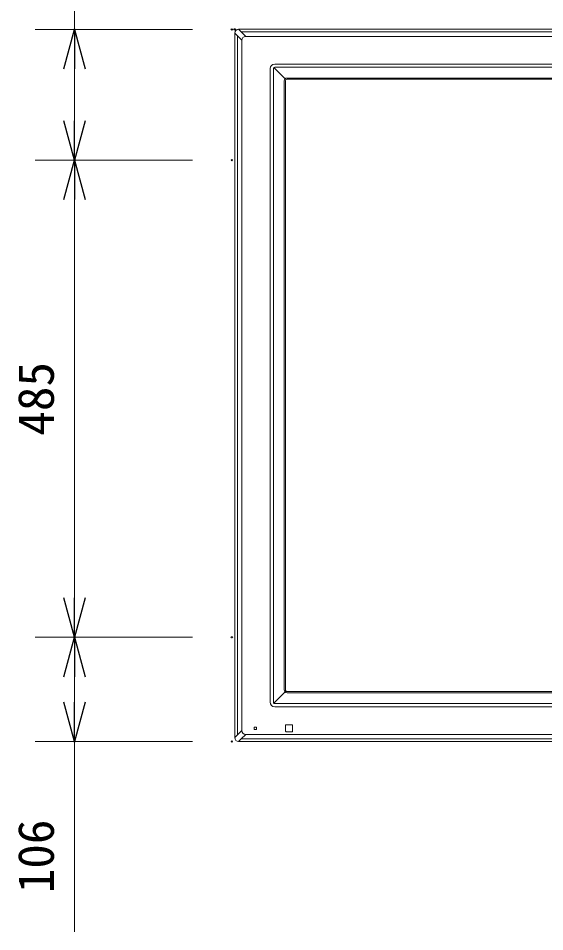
# Model space of a CAD drawing. Units: millimetres, scale not verified. Extents: x -63 to 62, y -56 to 57.
# Drawn here: x -49.29 to -22.51, y -13.89 to 32.54 of the extents above; entities that cross this region are included whole.
import ezdxf
from ezdxf.enums import TextEntityAlignment as Align

# ---------------------------------------------------------------- set-up
doc = ezdxf.new("R2010")
doc.units = ezdxf.units.MM
doc.header["$LTSCALE"] = 0.125
doc.header["$PDMODE"] = 32
doc.header["$PDSIZE"] = 0.0625
doc.layers.add('0-0_0', color=7, linetype='Continuous')
doc.layers.add('0-4_DEFPOINTS', color=7, linetype='Continuous')
doc.layers.add('0-5_GAIKEI', color=1, linetype='Continuous', lineweight=18)
doc.layers.add('0-6_SUNPO', color=7, linetype='Continuous', lineweight=18)
doc.styles.add('ＭＳ ゴシック', font='')
doc.styles.get('ＭＳ ゴシック').set_extended_font_data('MS Gothic')

# ---------------------------------------------------------------- blocks, each defined once
blk = doc.blocks.new('_OPEN30')
at = {"layer": '0-0_0'}
blk.add_line((0, 0), (-1, 0), dxfattribs=at)
blk.add_lwpolyline([(-1, 0.26795), (0, 0), (-1, -0.26795)], dxfattribs=at)
blk = doc.blocks.new('D11')
at = {"layer": '0-4_DEFPOINTS'}
for p in [(-39.4397, 30.7077), (-47.4397, 6.4577), (-39.4397, 6.4577)]:
    blk.add_point(p, dxfattribs=at)
at = {"layer": '0-6_SUNPO'}
for p, q in [((-41.4397, 30.7077), (-49.4397, 30.7077)), ((-47.4397, 28.7077), (-47.4397, 8.4577)), ((-41.4397, 6.4577), (-49.4397, 6.4577))]:
    blk.add_line(p, q, dxfattribs=at)
at = {"layer": '0-6_SUNPO', "xscale": 2, "yscale": 2}
for p, rotation in [((-47.4397, 30.7077), 90), ((-47.4397, 6.4577), 270)]:
    blk.add_blockref('_OPEN30', p, dxfattribs=dict(at, rotation=rotation))
at = {"layer": '0-6_SUNPO', "style": 'ＭＳ ゴシック'}
blk.add_text('485', height=1.833, rotation=90, dxfattribs=at).set_placement((-47.9397, 16.7077), align=Align.BOTTOM_LEFT)
blk = doc.blocks.new('D10')
at = {"layer": '0-4_DEFPOINTS'}
for p in [(-39.4397, 6.4577), (-47.4397, 1.1616), (-39.4397, 1.1616)]:
    blk.add_point(p, dxfattribs=at)
at = {"layer": '0-6_SUNPO'}
for p, q in [((-41.4397, 6.4577), (-49.4397, 6.4577)), ((-47.4397, 4.4577), (-47.4397, 3.1616)), ((-41.4397, 1.1616), (-49.4397, 1.1616)), ((-47.4397, 1.1616), (-47.4397, -8.5051))]:
    blk.add_line(p, q, dxfattribs=at)
at = {"layer": '0-6_SUNPO', "xscale": 2, "yscale": 2}
for p, rotation in [((-47.4397, 6.4577), 90), ((-47.4397, 1.1616), 270)]:
    blk.add_blockref('_OPEN30', p, dxfattribs=dict(at, rotation=rotation))
at = {"layer": '0-6_SUNPO', "style": 'ＭＳ ゴシック'}
blk.add_text('106', height=1.833, rotation=90, dxfattribs=at).set_placement((-47.9397, -6.5468), align=Align.BOTTOM_LEFT)
blk = doc.blocks.new('D9')
at = {"layer": '0-4_DEFPOINTS'}
for p in [(-47.4397, 37.3539), (-39.4397, 37.3539), (-39.4397, 30.7077)]:
    blk.add_point(p, dxfattribs=at)
at = {"layer": '0-6_SUNPO'}
for p, q in [((-47.4397, 37.3539), (-47.4397, 47.0205)), ((-41.4397, 37.3539), (-49.4397, 37.3539)), ((-47.4397, 32.7077), (-47.4397, 35.3539)), ((-41.4397, 30.7077), (-49.4397, 30.7077))]:
    blk.add_line(p, q, dxfattribs=at)
at = {"layer": '0-6_SUNPO', "xscale": 2, "yscale": 2}
for p, rotation in [((-47.4397, 37.3539), 90), ((-47.4397, 30.7077), 270)]:
    blk.add_blockref('_OPEN30', p, dxfattribs=dict(at, rotation=rotation))
at = {"layer": '0-6_SUNPO', "style": 'ＭＳ ゴシック'}
blk.add_text('133', height=1.833, rotation=90, dxfattribs=at).set_placement((-47.9397, 41.3122), align=Align.BOTTOM_LEFT)
blk = doc.blocks.new('D8')
at = {"layer": '0-4_DEFPOINTS'}
for p in [(21.2092, 45.3536), (-39.2908, 37.3536), (21.2092, 37.3536)]:
    blk.add_point(p, dxfattribs=at)
at = {"layer": '0-6_SUNPO'}
for p, q in [((-39.2908, 39.3536), (-39.2908, 47.3536)), ((21.2092, 39.3536), (21.2092, 47.3536)), ((-37.2908, 45.3536), (19.2092, 45.3536))]:
    blk.add_line(p, q, dxfattribs=at)
at = {"layer": '0-6_SUNPO', "xscale": 2, "yscale": 2, "rotation": 180}
blk.add_blockref('_OPEN30', (-39.2908, 45.3536), dxfattribs=at)
at = {"layer": '0-6_SUNPO', "xscale": 2, "yscale": 2}
blk.add_blockref('_OPEN30', (21.2092, 45.3536), dxfattribs=at)
at = {"layer": '0-6_SUNPO', "style": 'ＭＳ ゴシック'}
blk.add_text('1210', height=1.833, dxfattribs=at).set_placement((-11.5408, 45.8536), align=Align.BOTTOM_LEFT)

msp = doc.modelspace()

# ---------------------------------------------------------------- linework, layer by layer
at = {"layer": '0-5_GAIKEI', "color": 7}
for p, q in [((-38.2846, 31.778), (-38.2846, -4.0226)), ((-38.0849, 31.9777), (22.0157, 31.9777)), ((-38.0849, -4.2223), (22.0157, -4.2223))]:
    msp.add_line(p, q, dxfattribs=at)
at = {"layer": '0-5_GAIKEI'}
for p, q in [((-38.2846, 31.778), (-38.1492, 31.6426)), ((-38.1492, -3.8891), (-38.1492, 31.6446)), ((-38.1492, 31.6446), (-37.9224, 31.4177)), ((-37.9495, 31.8423), (-38.0849, 31.9777)), ((-37.9515, 31.8423), (21.8823, 31.8423)), ((-37.7246, 31.6155), (-37.9515, 31.8423)), ((21.6554, 31.6155), (-37.7246, 31.6155)), ((-37.9224, 31.4177), (-37.9224, -3.6623)), ((20.1822, 30.2067), (-36.2514, 30.2067)), ((-36.4761, 29.982), (-36.4761, -2.2266)), ((-36.3175, -2.2198), (-36.3175, 29.9753)), ((-36.2967, 30.0273), (-35.7255, 29.4561)), ((-36.2447, 30.0481), (20.1754, 30.0481)), ((-35.7674, 29.3531), (-35.7674, -1.5977)), ((-35.7071, 29.3385), (-35.7071, -1.583)), ((19.5533, 29.498), (-35.6225, 29.498)), ((-35.6078, 29.4377), (19.5386, 29.4377)), ((-35.7255, -1.7007), (-36.2967, -2.2719)), ((-35.6225, -1.7425), (19.5533, -1.7425)), ((-35.6078, -1.6823), (19.5386, -1.6823)), ((20.1754, -2.2927), (-36.2447, -2.2927)), ((-36.2514, -2.4512), (20.1822, -2.4512)), ((-37.9224, -3.6623), (-38.1492, -3.8891)), ((-37.2909, -3.6035), (-37.1784, -3.6035)), ((-37.1784, -3.6035), (-37.1784, -3.491)), ((-35.6946, -3.6974), (-35.6946, -3.3972)), ((-35.6697, -3.3723), (-35.3695, -3.3723)), ((-35.3446, -3.6974), (-35.3446, -3.3972)), ((-38.1492, -3.8872), (-38.2846, -4.0226)), ((-38.0849, -4.2223), (-37.9495, -4.0869)), ((-37.9515, -4.0869), (-37.7246, -3.8601)), ((21.8823, -4.0869), (-37.9515, -4.0869)), ((-37.7246, -3.8601), (21.6554, -3.8601)), ((-35.6697, -3.7223), (-35.3695, -3.7223))]:
    msp.add_line(p, q, dxfattribs=at)
msp.add_lwpolyline([(-37.2909, -3.6035), (-37.2909, -3.491), (-37.1784, -3.491)], dxfattribs=at)
at = {"layer": '0-5_GAIKEI', "color": 7}
for centre, major_axis in [((-38.0843, 31.7774), (-0.1418, 0.1418)), ((-38.0843, -4.022), (-0.1418, -0.1418))]:
    msp.add_ellipse(centre, major_axis=major_axis, ratio=0.997265, start_param=5.4991567, end_param=7.0672139, dxfattribs=at)
at = {"layer": '0-5_GAIKEI'}
for centre, major_axis, ratio, start_param, end_param in [((-37.3631, 31.0562), (-0.5022, 0.5022), 0.49281, 5.8722213, 6.6941493), ((-36.2508, 29.9814), (-0.1595, 0.1595), 0.997265, 5.4991567, 7.0672139), ((-36.2427, 29.9754), (-0.0127, -0.074), 0.995515, 4.1175689, 4.8825404), ((-36.2448, 29.9734), (-0.074, -0.0127), 0.995515, 4.5422375, 5.3072091), ((-35.6147, 29.3494), (-0.1272, 0.0866), 0.973581, 6.1096782, 6.8685929), ((-35.6188, 29.3453), (-0.0866, 0.1272), 0.973581, 5.6977777, 6.4566924), ((-35.6064, 29.337), (-0.0718, 0.0718), 0.985257, 5.5052135, 7.0611571), ((-35.6147, -1.5939), (-0.1272, -0.0866), 0.973581, 5.6977777, 6.4566924), ((-35.6188, -1.5899), (-0.0866, -0.1272), 0.973581, 6.1096782, 6.8685929), ((-35.6064, -1.5815), (-0.0718, -0.0718), 0.985257, 5.5052135, 7.0611571), ((-36.2508, -2.2259), (-0.1595, -0.1595), 0.997265, 5.4991567, 7.0672139), ((-36.2427, -2.2199), (-0.0127, 0.074), 0.995515, 1.4006449, 2.1656164), ((-36.2448, -2.2179), (-0.074, 0.0127), 0.995515, 0.9759762, 1.7409478), ((-37.3631, -3.3008), (-0.5022, -0.5022), 0.49281, 5.8722213, 6.6941493), ((-35.6695, -3.3974), (-0.0178, 0.0178), 0.992433, 5.5015852, 7.0647854), ((-35.6695, -3.6972), (-0.0178, -0.0178), 0.992433, 5.5015852, 7.0647854), ((-35.3697, -3.3974), (-0.0178, -0.0178), 0.992433, 2.3599926, 3.9231927), ((-35.3697, -3.6972), (-0.0178, 0.0178), 0.992433, 2.3599926, 3.9231927)]:
    msp.add_ellipse(centre, major_axis=major_axis, ratio=ratio, start_param=start_param, end_param=end_param, dxfattribs=at)

# ---------------------------------------------------------------- block references
at = {"layer": '0-6_SUNPO'}
for name in ['D8', 'D9', 'D11', 'D10']:
    msp.add_blockref(name, (1.0062, -5.3839), dxfattribs=at)

doc.saveas('drawing.dxf')
